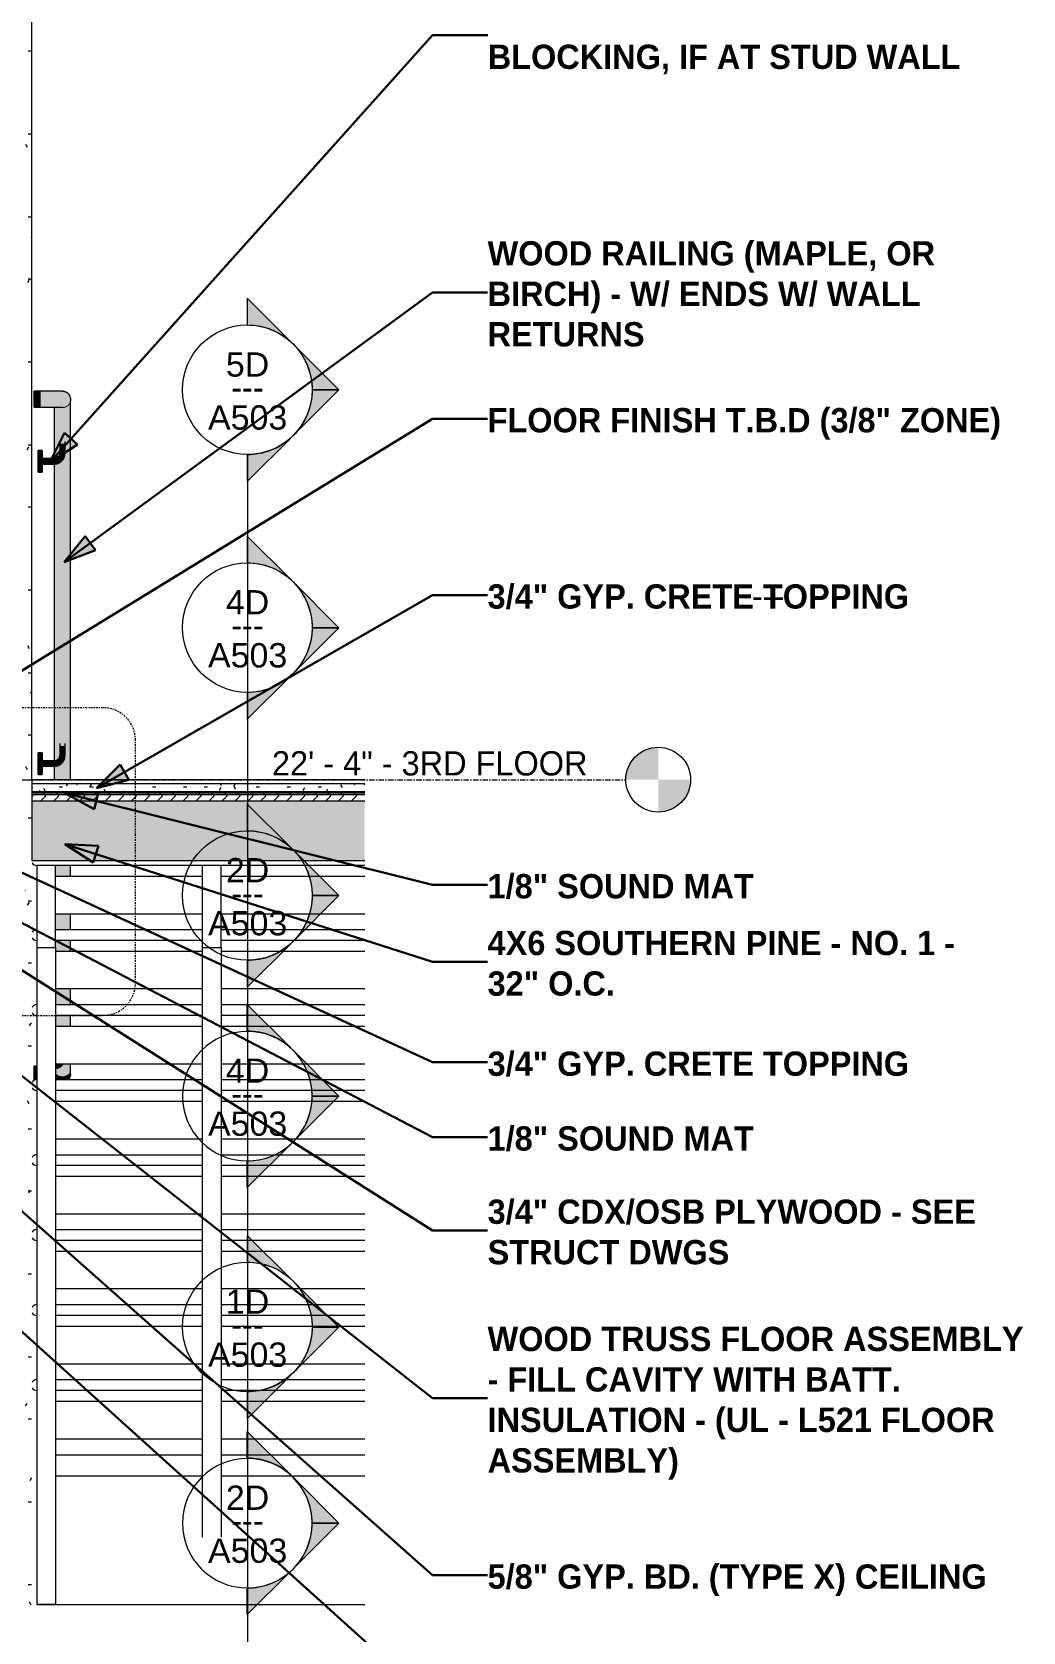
# Model space of a CAD drawing. Header units: inches. Extents: x 2469 to 3241, y -184 to 455.
# Drawn here: x 2527.9 to 2619.7, y 189 to 337.3 of the extents above; entities that cross this region are included whole.
import ezdxf

# ---------------------------------------------------------------- set-up
doc = ezdxf.new("R2010")
doc.units = ezdxf.units.IN
doc.header["$MEASUREMENT"] = 0
doc.linetypes.add('Dash Dot 3_16_', pattern=[0.3125, 0.1875, -0.0625, 0, -0.0625])
doc.linetypes.add('Grid Line 1_2_', pattern=[0.875, 0.5, -0.125, 0.125, -0.125])
for name, color, linetype, lineweight in [('0-1', 7, 'Continuous', 5), ('0-3', 55, 'Continuous', 9), ('A-ANNO-SYMB', 150, 'Continuous', 9), ('A-ANNO-SYMB-1', 150, 'Dash Dot 3_16_', 9), ('A-FLOR-1', 31, 'Continuous', 18), ('A-FLOR-2', 8, 'Continuous', 5), ('A-FLOR-3', 7, 'Continuous', 9), ('A-FLOR-HRAL-1', 254, 'Continuous', 9), ('A-FLOR-HRAL-2', 55, 'Continuous', 9), ('A-FLOR-HRAL-3', 41, 'Continuous', 9), ('A-FLOR-LEVL', 51, 'Continuous', 9), ('A-FLOR-LEVL-1', 51, 'Grid Line 1_2_', 9), ('A-FLOR-MCUT-1', 7, 'Continuous', 9), ('A-FLOR-PATT-1', 45, 'Continuous', 9), ('A-WALL-PATT-2', 45, 'Continuous', 9), ('G-ANNO-SYMB', 111, 'Continuous', 9), ('G-ANNO-TEXT', 231, 'Continuous', 30), ('G-ANNO-TEXT-1', 231, 'Continuous', 9), ('I-WALL-2', 7, 'Continuous', 9), ('S-STRS-1', 55, 'Continuous', 9)]:
    doc.layers.add(name, color=color, linetype=linetype, lineweight=lineweight)
doc.styles.add('Arial_1', font='arial.ttf', dxfattribs={"height": 2.25})
doc.styles.add('Century Gothic', font='ufonts.com_century-gothic.ttf', dxfattribs={"height": 2.25})
doc.styles.add('Century Gothic_B', font='GOTHICB.TTF', dxfattribs={"height": 2.25})
pattern_1 = [(0, (3257.106, 59.024), (7.68, 1.92), [0.317, -5.443, 0.317, -5.443, -30.72]), (0, (3257.106, 59.024), (7.68, 1.92), [-11.52, 0.317, -11.203, 0.317, -5.443, -13.44]), (0, (3257.106, 59.024), (7.68, 1.92), [-28.8, 0.317, -3.523, 0.317, -9.283]), (120, (3259.986, 59.984), (-5.502769, 5.691075), [0.317, -5.443, 0.317, -5.443, -30.72]), (120, (3259.986, 59.984), (-5.502769, 5.691075), [-11.52, 0.317, -11.203, 0.317, -5.443, -13.44]), (120, (3259.986, 59.984), (-5.502769, 5.691075), [-28.8, 0.317, -3.523, 0.317, -9.283]), (240, (3260.946, 63.824), (-2.177231, -7.611075), [0.317, -5.443, 0.317, -5.443, -30.72]), (240, (3260.946, 63.824), (-2.177231, -7.611075), [-11.52, 0.317, -11.203, 0.317, -5.443, -13.44]), (240, (3260.946, 63.824), (-2.177231, -7.611075), [-28.8, 0.317, -3.523, 0.317, -9.283])]

# ---------------------------------------------------------------- blocks, each defined once
blk = doc.blocks.new('Railing - Handrail - Bracket-2694483-WALL SECTION - WEST STAIR - SOUTH WALL')
at = {"layer": 'A-FLOR-HRAL-1'}
for points in [[(2528.81, 297.49), (2528.81, 298.49), (2528.44, 298.49), (2528.44, 297.49)], [(2529.94, 297.49), (2530.22, 297.54), (2530.48, 297.72), (2530.63, 297.96), (2530.69, 298.24), (2530.44, 298.24), (2530.42, 298.12), (2530.39, 297.99), (2530.31, 297.89), (2530.11, 297.75), (2529.94, 297.73), (2529.94, 297.53)], [(2529.94, 297.24), (2530.19, 297.27), (2530.39, 297.36), (2530.55, 297.47), (2530.62, 297.53), (2530.71, 297.62), (2530.82, 297.77), (2530.91, 297.99), (2530.93, 298.24), (2530.69, 298.24), (2530.63, 297.95), (2530.47, 297.71), (2530.22, 297.54), (2529.94, 297.49), (2529.94, 297.25)], [(2530.44, 298.24), (2530.69, 298.24), (2530.69, 299.12), (2530.56, 299.12), (2530.47, 299.08), (2530.44, 299.06), (2530.44, 299.02), (2530.44, 298.71)], [(2530.94, 298.24), (2530.93, 299.06), (2530.88, 299.09), (2530.84, 299.11), (2530.79, 299.12), (2530.73, 299.12), (2530.69, 299.12), (2530.69, 298.24), (2530.93, 298.24)], [(2528.81, 296.49), (2528.81, 297.49), (2528.44, 297.49), (2528.44, 296.49)], [(2529.94, 297.49), (2529.94, 297.74), (2528.81, 297.73), (2528.81, 297.49)], [(2528.81, 297.24), (2529.94, 297.25), (2529.94, 297.49), (2528.81, 297.49), (2528.81, 297.25)]]:
    blk.add_hatch(color=256, dxfattribs=at).paths.add_polyline_path(points, flags=0)
at = {"layer": 'A-FLOR-HRAL-2'}
for p, q in [((2528.81, 298.49), (2528.44, 298.49)), ((2528.44, 297.49), (2528.44, 298.49)), ((2528.81, 298.49), (2528.81, 297.49)), ((2530.44, 299.34), (2530.44, 298.24)), ((2530.94, 298.24), (2530.94, 299.34)), ((2528.44, 296.49), (2528.44, 297.49)), ((2528.44, 296.49), (2528.81, 296.49)), ((2529.94, 297.74), (2528.81, 297.74)), ((2528.81, 297.49), (2528.81, 296.49)), ((2528.81, 297.24), (2529.94, 297.24))]:
    blk.add_line(p, q, dxfattribs=at)
at = {"layer": 'A-FLOR-HRAL-2', "flags": 128}
for points in [[(2530.44, 298.24), (2530.44, 298.22), (2530.43, 298.2), (2530.43, 298.18), (2530.43, 298.16), (2530.43, 298.14), (2530.42, 298.12), (2530.42, 298.1), (2530.41, 298.08), (2530.4, 298.06), (2530.4, 298.04), (2530.39, 298.02), (2530.38, 298.01), (2530.37, 297.99), (2530.36, 297.97), (2530.35, 297.95), (2530.34, 297.94), (2530.33, 297.92), (2530.31, 297.91), (2530.3, 297.89), (2530.28, 297.88), (2530.27, 297.86), (2530.25, 297.85), (2530.24, 297.84), (2530.22, 297.83), (2530.21, 297.82), (2530.19, 297.81), (2530.17, 297.8), (2530.15, 297.79), (2530.14, 297.78), (2530.12, 297.77), (2530.1, 297.76), (2530.08, 297.76), (2530.06, 297.75), (2530.04, 297.75), (2530.02, 297.74), (2530, 297.74), (2529.98, 297.74), (2529.96, 297.74), (2529.94, 297.74), (2529.94, 297.74)], [(2529.94, 297.24), (2529.98, 297.24), (2530.02, 297.24), (2530.06, 297.24), (2530.1, 297.25), (2530.13, 297.26), (2530.17, 297.27), (2530.21, 297.28), (2530.25, 297.29), (2530.29, 297.3), (2530.33, 297.32), (2530.36, 297.33), (2530.4, 297.35), (2530.43, 297.37), (2530.47, 297.39), (2530.5, 297.41), (2530.53, 297.43), (2530.57, 297.46), (2530.6, 297.49), (2530.63, 297.51), (2530.65, 297.54), (2530.68, 297.57), (2530.71, 297.6), (2530.73, 297.63), (2530.76, 297.66), (2530.78, 297.7), (2530.8, 297.73), (2530.82, 297.77), (2530.84, 297.8), (2530.85, 297.84), (2530.87, 297.87), (2530.88, 297.91), (2530.89, 297.95), (2530.9, 297.99), (2530.91, 298.03), (2530.92, 298.07), (2530.93, 298.11), (2530.93, 298.15), (2530.93, 298.19), (2530.94, 298.23), (2530.94, 298.24)]]:
    blk.add_lwpolyline(points, dxfattribs=at)
blk = doc.blocks.new('Railing - Handrail - Bracket-2694481-WALL SECTION - WEST STAIR - SOUTH WALL')
at = {"layer": 'A-FLOR-HRAL-1'}
for points in [[(2528.81, 269.49), (2528.81, 270.49), (2528.44, 270.49), (2528.44, 269.49)], [(2529.94, 269.49), (2530.22, 269.54), (2530.48, 269.72), (2530.63, 269.96), (2530.69, 270.24), (2530.44, 270.24), (2530.43, 270.14), (2530.38, 269.98), (2530.31, 269.89), (2530.11, 269.75), (2529.94, 269.73), (2529.94, 269.52)], [(2529.94, 269.24), (2530.19, 269.27), (2530.39, 269.36), (2530.55, 269.47), (2530.58, 269.49), (2530.71, 269.62), (2530.82, 269.77), (2530.91, 269.99), (2530.93, 270.24), (2530.69, 270.24), (2530.62, 269.94), (2530.45, 269.69), (2530.22, 269.54), (2529.94, 269.49), (2529.94, 269.25)], [(2530.44, 270.24), (2530.69, 270.24), (2530.69, 271.12), (2530.56, 271.12), (2530.47, 271.08), (2530.44, 271.06), (2530.44, 271.02), (2530.44, 270.29)], [(2530.94, 270.24), (2530.93, 271.06), (2530.88, 271.09), (2530.84, 271.11), (2530.77, 271.12), (2530.73, 271.12), (2530.69, 271.12), (2530.69, 270.24), (2530.93, 270.24)], [(2528.81, 268.49), (2528.81, 269.49), (2528.44, 269.49), (2528.44, 268.49)], [(2529, 269.49), (2529.94, 269.49), (2529.94, 269.74), (2528.81, 269.73), (2528.81, 269.49)], [(2529, 269.24), (2529.94, 269.25), (2529.94, 269.49), (2528.81, 269.49), (2528.81, 269.24)]]:
    blk.add_hatch(color=256, dxfattribs=at).paths.add_polyline_path(points, flags=0)
at = {"layer": 'A-FLOR-HRAL-2'}
for p, q in [((2530.44, 271.34), (2530.44, 270.24)), ((2530.94, 270.24), (2530.94, 271.34)), ((2528.81, 270.49), (2528.44, 270.49)), ((2528.44, 269.49), (2528.44, 270.49)), ((2528.81, 270.49), (2528.81, 269.49)), ((2528.44, 268.49), (2528.44, 269.49)), ((2528.44, 268.49), (2528.81, 268.49)), ((2529.94, 269.74), (2528.81, 269.74)), ((2528.81, 269.49), (2528.81, 268.49)), ((2528.81, 269.24), (2529.94, 269.24))]:
    blk.add_line(p, q, dxfattribs=at)
at = {"layer": 'A-FLOR-HRAL-2', "flags": 128}
for points in [[(2530.44, 270.24), (2530.44, 270.22), (2530.43, 270.2), (2530.43, 270.18), (2530.43, 270.16), (2530.43, 270.14), (2530.42, 270.12), (2530.42, 270.1), (2530.41, 270.08), (2530.4, 270.06), (2530.4, 270.04), (2530.39, 270.02), (2530.38, 270.01), (2530.37, 269.99), (2530.36, 269.97), (2530.35, 269.95), (2530.34, 269.94), (2530.33, 269.92), (2530.31, 269.91), (2530.3, 269.89), (2530.28, 269.88), (2530.27, 269.86), (2530.25, 269.85), (2530.24, 269.84), (2530.22, 269.83), (2530.21, 269.82), (2530.19, 269.81), (2530.17, 269.8), (2530.15, 269.79), (2530.14, 269.78), (2530.12, 269.77), (2530.1, 269.76), (2530.08, 269.76), (2530.06, 269.75), (2530.04, 269.75), (2530.02, 269.74), (2530, 269.74), (2529.98, 269.74), (2529.96, 269.74), (2529.94, 269.74), (2529.94, 269.74)], [(2529.94, 269.24), (2529.98, 269.24), (2530.02, 269.24), (2530.06, 269.24), (2530.1, 269.25), (2530.13, 269.26), (2530.17, 269.27), (2530.21, 269.28), (2530.25, 269.29), (2530.29, 269.3), (2530.33, 269.32), (2530.36, 269.33), (2530.4, 269.35), (2530.43, 269.37), (2530.47, 269.39), (2530.5, 269.41), (2530.53, 269.43), (2530.57, 269.46), (2530.6, 269.49), (2530.63, 269.51), (2530.65, 269.54), (2530.68, 269.57), (2530.71, 269.6), (2530.73, 269.63), (2530.76, 269.66), (2530.78, 269.7), (2530.8, 269.73), (2530.82, 269.77), (2530.84, 269.8), (2530.85, 269.84), (2530.87, 269.87), (2530.88, 269.91), (2530.89, 269.95), (2530.9, 269.99), (2530.91, 270.03), (2530.92, 270.07), (2530.93, 270.11), (2530.93, 270.15), (2530.93, 270.19), (2530.94, 270.23), (2530.94, 270.24)]]:
    blk.add_lwpolyline(points, dxfattribs=at)
blk = doc.blocks.new('Railing - Handrail - Bracket-2694479-WALL SECTION - WEST STAIR - SOUTH WALL')
at = {"layer": 'A-FLOR-HRAL-1'}
for points in [[(2530.06, 241.51), (2530.22, 241.54), (2530.39, 241.66), (2530.06, 241.66), (2530.06, 241.52)], [(2530.06, 241.25), (2530.19, 241.27), (2530.39, 241.36), (2530.55, 241.47), (2530.58, 241.49), (2530.74, 241.66), (2530.39, 241.66), (2530.22, 241.54), (2530.06, 241.51), (2530.06, 241.26)]]:
    blk.add_hatch(color=256, dxfattribs=at).paths.add_polyline_path(points, flags=0)
at = {"layer": 'A-FLOR-HRAL-2', "flags": 128}
blk.add_lwpolyline([(2530.06, 241.24), (2530.1, 241.25), (2530.13, 241.26), (2530.17, 241.27), (2530.21, 241.28), (2530.25, 241.29), (2530.29, 241.3), (2530.33, 241.32), (2530.36, 241.33), (2530.4, 241.35), (2530.43, 241.37), (2530.47, 241.39), (2530.5, 241.41), (2530.53, 241.43), (2530.57, 241.46), (2530.6, 241.49), (2530.63, 241.51), (2530.65, 241.54), (2530.68, 241.57), (2530.71, 241.6), (2530.73, 241.63), (2530.75, 241.66)], dxfattribs=at)
blk = doc.blocks.new('Railing - Railing-2690867-WALL SECTION - WEST STAIR - SOUTH WALL')
for name in ['Railing - Handrail - Bracket-2694483-WALL SECTION - WEST STAIR - SOUTH WALL', 'Railing - Handrail - Bracket-2694481-WALL SECTION - WEST STAIR - SOUTH WALL', 'Railing - Handrail - Bracket-2694479-WALL SECTION - WEST STAIR - SOUTH WALL']:
    blk.add_blockref(name, (0, 0))
blk = doc.blocks.new('Top Rail Type - Top Rail_Internal_-2690868-WALL SECTION - WEST STAIR - SOUTH WALL')
at = {"layer": 'A-FLOR-HRAL-3'}
for points in [[(2528.06, 303.25), (2528.69, 303.25), (2528.69, 304), (2528.06, 303.99), (2528.06, 303.44)], [(2531.11, 303.25), (2531.44, 303.25), (2531.39, 303.48), (2531.31, 303.66), (2531.2, 303.79), (2531.03, 303.91), (2530.88, 303.97), (2530.67, 304), (2530, 304), (2528.69, 304), (2528.69, 303.25), (2531.05, 303.25)], [(2528.69, 302.5), (2528.69, 303.25), (2528.06, 303.25), (2528.06, 302.5)], [(2530.69, 302.5), (2530.9, 302.54), (2531.09, 302.62), (2531.23, 302.74), (2531.34, 302.89), (2531.41, 303.06), (2531.44, 303.25), (2528.69, 303.25), (2528.69, 302.5), (2530.67, 302.5)], [(2530.69, 302.42), (2530.88, 302.44), (2531.09, 302.53), (2531.24, 302.63), (2531.35, 302.76), (2531.42, 302.93), (2531.44, 303.12), (2531.44, 303.25), (2531.41, 303.06), (2531.32, 302.85), (2531.21, 302.71), (2531.05, 302.6), (2530.88, 302.53), (2530.64, 302.5), (2530.33, 302.5), (2530.49, 302.44), (2530.59, 302.43)], [(2528.06, 240.72), (2528.31, 240.72), (2528.31, 241.47), (2528.06, 241.47), (2528.06, 240.92)], [(2528.06, 240.14), (2528.18, 240.19), (2528.31, 240.21), (2528.31, 240.72), (2528.06, 240.72), (2528.06, 240.18)], [(2530.61, 240.21), (2531.23, 240.21), (2531.35, 240.38), (2531.41, 240.53), (2531.44, 240.74), (2531.43, 241.09), (2531.41, 240.98), (2531.34, 240.83), (2531.22, 240.7), (2531.05, 240.6), (2530.88, 240.54), (2530.69, 240.51), (2530.49, 240.54), (2530.31, 240.6), (2530.16, 240.7), (2530.06, 240.8), (2530.06, 240.32), (2530.16, 240.21), (2530.59, 240.21)], [(2530.1, 240.21), (2530.14, 240.21), (2530.06, 240.32), (2530.06, 240.21), (2530.07, 240.21)]]:
    blk.add_hatch(color=256, dxfattribs=at).paths.add_polyline_path(points, flags=0)
h = blk.add_hatch(color=256, dxfattribs=at)
h.paths.add_polyline_path([(2530.69, 248.61), (2530.69, 247.16), (2530.73, 247.16), (2530.88, 247.17), (2531.06, 247.24), (2531.22, 247.34), (2531.34, 247.47), (2531.41, 247.62), (2531.44, 247.79), (2531.44, 248.61), (2530.69, 248.61)], flags=0)
h.paths.add_polyline_path([(2530.69, 247.16), (2530.69, 248.61), (2530.06, 248.61), (2530.06, 247.44), (2530.16, 247.34), (2530.31, 247.24), (2530.49, 247.17), (2530.64, 247.16)], flags=0)
h.paths.add_polyline_path([(2530.16, 252.11), (2531.44, 252.11), (2531.43, 253.11), (2530.06, 253.11), (2530.06, 252.11)], flags=0)
h.paths.add_polyline_path([(2530.71, 254.11), (2531.44, 254.11), (2531.43, 255.55), (2530.06, 255.55), (2530.06, 254.11), (2530.69, 254.11)], flags=0)
h.paths.add_polyline_path([(2531.41, 259.05), (2531.44, 259.05), (2531.43, 260.05), (2530.06, 260.05), (2530.06, 259.05), (2531.35, 259.05)], flags=0)
h.paths.add_polyline_path([(2530.76, 268), (2531.44, 268), (2531.43, 303.01), (2531.4, 302.87), (2531.32, 302.72), (2531.2, 302.6), (2531.05, 302.5), (2530.88, 302.44), (2530.69, 302.42), (2530.49, 302.44), (2530.31, 302.5), (2529.94, 302.5), (2529.94, 297.74), (2530.13, 297.76), (2530.34, 297.93), (2530.39, 297.99), (2530.43, 298.14), (2530.44, 298.24), (2530.44, 299.06), (2530.49, 299.09), (2530.51, 299.1), (2530.56, 299.12), (2530.67, 299.12), (2530.87, 299.1), (2530.93, 299.06), (2530.94, 299.02), (2530.93, 298.17), (2530.89, 297.96), (2530.82, 297.77), (2530.67, 297.58), (2530.53, 297.45), (2530.37, 297.34), (2530.14, 297.26), (2529.94, 297.24), (2529.95, 269.74), (2530.13, 269.76), (2530.34, 269.93), (2530.39, 269.99), (2530.43, 270.14), (2530.44, 270.29), (2530.44, 271.06), (2530.49, 271.09), (2530.51, 271.1), (2530.58, 271.12), (2530.62, 271.13), (2530.86, 271.1), (2530.93, 271.06), (2530.94, 271.02), (2530.93, 270.17), (2530.89, 269.96), (2530.81, 269.76), (2530.67, 269.58), (2530.53, 269.45), (2530.37, 269.34), (2530.16, 269.26), (2529.94, 269.24), (2529.95, 268), (2530.69, 268)], flags=0)
h = blk.add_hatch(color=256, dxfattribs=at)
h.paths.add_polyline_path([(2530.69, 240.51), (2530.88, 240.54), (2531.06, 240.6), (2531.22, 240.7), (2531.34, 240.83), (2531.41, 240.98), (2531.44, 241.15), (2531.43, 241.66), (2530.74, 241.66), (2530.67, 241.58), (2530.53, 241.45), (2530.37, 241.34), (2530.16, 241.26), (2530.06, 241.25), (2530.06, 240.8), (2530.19, 240.68), (2530.31, 240.6), (2530.49, 240.54)], flags=0)
h.paths.add_polyline_path([(2530.06, 245.16), (2531.44, 245.16), (2531.43, 246.16), (2530.06, 246.16), (2530.06, 245.41)], flags=0)
h.paths.add_polyline_path([(2530.06, 247.16), (2530.64, 247.16), (2530.49, 247.17), (2530.31, 247.24), (2530.16, 247.34), (2530.06, 247.44), (2530.06, 247.24)], flags=0)
h.paths.add_polyline_path([(2530.83, 247.16), (2531.44, 247.16), (2531.44, 247.79), (2531.41, 247.62), (2531.34, 247.47), (2531.22, 247.34), (2531.06, 247.24), (2530.88, 247.17), (2530.73, 247.16)], flags=0)
at = {"layer": 'A-FLOR-HRAL-2'}
for p, q in [((2528.69, 304), (2528.06, 304)), ((2528.06, 303.25), (2528.06, 304)), ((2528.06, 302.5), (2528.06, 303.25)), ((2528.06, 302.5), (2528.69, 302.5)), ((2529.94, 302.5), (2529.94, 297.74)), ((2531.44, 268), (2531.44, 303.06)), ((2529.94, 297.24), (2529.94, 269.74)), ((2529.94, 269.24), (2529.94, 268)), ((2531.44, 259.05), (2531.44, 260.05)), ((2531.44, 254.11), (2531.44, 255.55)), ((2531.44, 252.11), (2531.44, 253.11)), ((2531.44, 247.79), (2531.44, 248.61)), ((2531.44, 247.16), (2531.44, 247.79)), ((2531.44, 245.16), (2531.44, 246.16)), ((2531.44, 241.15), (2531.44, 241.66)), ((2528.31, 241.47), (2528.06, 241.47)), ((2528.06, 240.72), (2528.06, 241.47)), ((2528.06, 240.14), (2528.06, 240.72))]:
    blk.add_line(p, q, dxfattribs=at)
at = {"layer": 'A-FLOR-HRAL-2', "flags": 128}
for points in [[(2530.69, 304), (2530.68, 304), (2530.68, 304), (2530.67, 304), (2530.66, 304), (2530.65, 304), (2530.63, 304), (2530.61, 304), (2530.58, 304), (2530.56, 304), (2530.53, 304), (2530.5, 304), (2530.46, 304), (2530.42, 304), (2530.38, 304), (2530.34, 304), (2530.29, 304), (2530.24, 304), (2530.19, 304), (2530.14, 304), (2530.08, 304), (2530.02, 304), (2529.96, 304), (2529.9, 304), (2529.83, 304), (2529.77, 304), (2529.7, 304), (2529.63, 304), (2529.56, 304), (2529.48, 304), (2529.41, 304), (2529.34, 304), (2529.26, 304), (2529.18, 304), (2529.1, 304), (2529.03, 304), (2528.95, 304), (2528.87, 304), (2528.79, 304), (2528.71, 304), (2528.69, 304)], [(2530.68, 304), (2530.71, 304), (2530.74, 304), (2530.77, 304), (2530.8, 303.99), (2530.83, 303.99), (2530.86, 303.98), (2530.89, 303.97), (2530.91, 303.96), (2530.94, 303.95), (2530.97, 303.94), (2531, 303.93), (2531.03, 303.92), (2531.05, 303.9), (2531.08, 303.89), (2531.1, 303.87), (2531.13, 303.86), (2531.15, 303.84), (2531.17, 303.82), (2531.2, 303.8), (2531.22, 303.78), (2531.24, 303.76), (2531.26, 303.73), (2531.28, 303.71), (2531.3, 303.69), (2531.31, 303.66), (2531.33, 303.64), (2531.34, 303.61), (2531.36, 303.58), (2531.37, 303.56), (2531.38, 303.53), (2531.39, 303.5), (2531.4, 303.47), (2531.41, 303.45)], [(2528.69, 302.5), (2528.77, 302.5), (2528.85, 302.5), (2528.93, 302.5), (2529, 302.5), (2529.08, 302.5), (2529.16, 302.5), (2529.24, 302.5), (2529.32, 302.5), (2529.39, 302.5), (2529.47, 302.5), (2529.54, 302.5), (2529.61, 302.5), (2529.68, 302.5), (2529.75, 302.5), (2529.82, 302.5), (2529.88, 302.5), (2529.94, 302.5), (2530.01, 302.5), (2530.06, 302.5), (2530.12, 302.5), (2530.18, 302.5), (2530.23, 302.5), (2530.28, 302.5), (2530.32, 302.5), (2530.37, 302.5), (2530.41, 302.5), (2530.45, 302.5), (2530.49, 302.5), (2530.52, 302.5), (2530.55, 302.5), (2530.58, 302.5), (2530.6, 302.5), (2530.62, 302.5), (2530.64, 302.5), (2530.66, 302.5), (2530.67, 302.5), (2530.68, 302.5), (2530.68, 302.5), (2530.69, 302.5), (2530.69, 302.5)], [(2531.41, 303.44), (2531.42, 303.41), (2531.42, 303.39), (2531.43, 303.36), (2531.43, 303.33), (2531.43, 303.3), (2531.44, 303.27), (2531.44, 303.25)], [(2531.44, 303.25), (2531.44, 303.24), (2531.44, 303.23), (2531.44, 303.23), (2531.44, 303.21), (2531.44, 303.2), (2531.44, 303.19), (2531.44, 303.17), (2531.44, 303.15), (2531.44, 303.13), (2531.44, 303.11), (2531.44, 303.08), (2531.44, 303.06), (2531.44, 303.06)], [(2531.44, 240.72), (2531.44, 240.69), (2531.43, 240.66), (2531.43, 240.63), (2531.43, 240.6), (2531.42, 240.57), (2531.41, 240.55), (2531.41, 240.52), (2531.4, 240.49), (2531.39, 240.46), (2531.38, 240.43), (2531.36, 240.4), (2531.35, 240.38), (2531.34, 240.35), (2531.32, 240.33), (2531.31, 240.3), (2531.29, 240.28), (2531.27, 240.25), (2531.25, 240.23), (2531.23, 240.21)], [(2531.44, 240.72), (2531.44, 240.73), (2531.44, 240.73), (2531.44, 240.74), (2531.44, 240.76), (2531.44, 240.78), (2531.44, 240.8), (2531.44, 240.83), (2531.44, 240.86), (2531.44, 240.9), (2531.44, 240.94), (2531.44, 240.99), (2531.44, 241.03), (2531.44, 241.09), (2531.44, 241.14), (2531.44, 241.15)]]:
    blk.add_lwpolyline(points, dxfattribs=at)
blk = doc.blocks.new('CTR - 1st Phase -Stairs _ Elevators_rvt-1-WALL SECTION - WEST STAIR - SOUTH WALL')
at = {"layer": 'A-FLOR-1'}
blk.add_hatch(color=256, dxfattribs=at).paths.add_polyline_path([(2558.7, 260.5), (2558.7, 266), (2527.87, 266), (2527.87, 260.5), (2542.31, 260.5)], flags=0)
at = {"layer": 'A-FLOR-2'}
blk.add_hatch(color=256, dxfattribs=at).paths.add_polyline_path([(2558.7, 266.75), (2558.7, 266.87), (2527.87, 266.87), (2527.87, 266.75), (2542.31, 266.75)], flags=0)
at = {"layer": 'A-FLOR-PATT-1'}
h = blk.add_hatch(dxfattribs=at)
h.set_pattern_fill('FP_3', color=256, style=0, pattern_type=2)
h.set_pattern_definition([(0, (3257.106, 59.024), (3.84, 0.96), [0.317, -2.563, 0.317, -2.563, -15.36]), (0, (3257.106, 59.024), (3.84, 0.96), [-5.76, 0.317, -5.443, 0.317, -2.563, -6.72]), (0, (3257.106, 59.024), (3.84, 0.96), [-14.4, 0.317, -1.603, 0.317, -4.483]), (120, (3258.546, 59.504), (-2.7513844, 2.8455376), [0.317, -2.563, 0.317, -2.563, -15.36]), (120, (3258.546, 59.504), (-2.7513844, 2.8455376), [-5.76, 0.317, -5.443, 0.317, -2.563, -6.72]), (120, (3258.546, 59.504), (-2.7513844, 2.8455376), [-14.4, 0.317, -1.603, 0.317, -4.483]), (240, (3259.026, 61.424), (-1.0886156, -3.8055376), [0.317, -2.563, 0.317, -2.563, -15.36]), (240, (3259.026, 61.424), (-1.0886156, -3.8055376), [-5.76, 0.317, -5.443, 0.317, -2.563, -6.72]), (240, (3259.026, 61.424), (-1.0886156, -3.8055376), [-14.4, 0.317, -1.603, 0.317, -4.483])])
h.paths.add_polyline_path([(2542.31, 266.87), (2558.7, 266.87), (2558.7, 267.62), (2527.87, 267.62), (2527.87, 266.87), (2534.12, 266.87)], flags=0)
h = blk.add_hatch(dxfattribs=at)
h.set_pattern_fill('FP_4', color=256, style=0, pattern_type=2)
h.set_pattern_definition([(0, (3257.106, 59.024), (0, 1.2), []), (315, (3257.106, 59.024), (1.1992531, 0), [1.696, -1.696]), (45, (3257.106, 59.024), (1.1992531, 0), [1.696, -1.696])])
h.paths.add_polyline_path([(2530.03, 266), (2558.7, 266), (2558.7, 266.75), (2527.87, 266.75), (2527.87, 266), (2528.31, 266)], flags=0)
at = {"layer": 'A-WALL-PATT-2'}
h = blk.add_hatch(dxfattribs=at)
h.set_pattern_fill('FP_5', color=256, style=0, pattern_type=2)
h.set_pattern_definition(pattern_1)
h.paths.add_polyline_path([(2527.87, 268), (2527.87, 402.33), (2527.25, 402.33), (2527.25, 268)], flags=0)
h = blk.add_hatch(dxfattribs=at)
h.set_pattern_fill('FP_5', color=256, style=0, pattern_type=2)
h.set_pattern_definition(pattern_1)
h.paths.add_polyline_path([(2527.87, 136), (2527.87, 268), (2527.25, 268), (2527.25, 136)], flags=0)
at = {"layer": 'A-FLOR-3'}
for p, q in [((2558.7, 268), (2527.87, 268)), ((2527.87, 268), (2527.87, 260.5)), ((2527.87, 260.5), (2558.7, 260.5))]:
    blk.add_line(p, q, dxfattribs=at)
at = {"layer": 'A-FLOR-MCUT-1'}
for p, q in [((2558.7, 267.62), (2527.87, 267.62)), ((2558.7, 266.87), (2527.87, 266.87)), ((2558.7, 266.75), (2527.87, 266.75)), ((2558.7, 266), (2527.87, 266))]:
    blk.add_line(p, q, dxfattribs=at)
at = {"layer": 'I-WALL-2'}
for p, q in [((2527.87, 268), (2527.87, 402.33)), ((2518.37, 268), (2527.87, 268))]:
    blk.add_line(p, q, dxfattribs=at)
at = {"layer": 'S-STRS-1'}
for p, q in [((2528.31, 260.05), (2528.31, 252.45)), ((2558.7, 260.05), (2528.31, 260.05)), ((2530.06, 252.45), (2530.06, 260.05)), ((2543.64, 260.05), (2543.64, 252.45)), ((2545.39, 252.45), (2545.39, 260.05)), ((2530.06, 259.05), (2543.64, 259.05)), ((2545.39, 259.05), (2558.7, 259.05)), ((2543.64, 255.55), (2530.06, 255.55)), ((2558.7, 255.55), (2545.39, 255.55)), ((2530.06, 254.11), (2543.64, 254.11)), ((2545.39, 254.11), (2558.7, 254.11)), ((2528.31, 252.45), (2530.06, 252.45)), ((2528.31, 252.45), (2528.31, 246.45)), ((2543.64, 253.11), (2530.06, 253.11)), ((2530.06, 252.45), (2530.06, 191.6)), ((2530.06, 252.11), (2543.64, 252.11)), ((2543.64, 252.45), (2545.39, 252.45)), ((2543.64, 252.45), (2543.64, 197.82)), ((2558.7, 253.11), (2545.39, 253.11)), ((2545.39, 252.45), (2545.39, 197.82)), ((2545.39, 252.11), (2558.7, 252.11)), ((2543.64, 248.61), (2530.06, 248.61)), ((2558.7, 248.61), (2545.39, 248.61)), ((2528.31, 246.45), (2528.31, 239.5)), ((2530.06, 247.16), (2543.64, 247.16)), ((2543.64, 246.16), (2530.06, 246.16)), ((2545.39, 247.16), (2558.7, 247.16)), ((2558.7, 246.16), (2545.39, 246.16)), ((2530.06, 245.16), (2543.64, 245.16)), ((2545.39, 245.16), (2558.7, 245.16)), ((2543.64, 241.66), (2530.06, 241.66)), ((2558.7, 241.66), (2545.39, 241.66)), ((2530.06, 240.21), (2543.64, 240.21)), ((2545.39, 240.21), (2558.7, 240.21)), ((2528.31, 239.5), (2528.31, 232.56)), ((2543.64, 239.21), (2530.06, 239.21)), ((2558.7, 239.21), (2545.39, 239.21)), ((2530.06, 238.21), (2543.64, 238.21)), ((2545.39, 238.21), (2558.7, 238.21)), ((2543.64, 234.71), (2530.06, 234.71)), ((2558.7, 234.71), (2545.39, 234.71)), ((2530.06, 233.26), (2543.64, 233.26)), ((2545.39, 233.26), (2558.7, 233.26)), ((2528.31, 232.56), (2528.31, 225.61)), ((2543.64, 232.26), (2530.06, 232.26)), ((2530.06, 231.26), (2543.64, 231.26)), ((2558.7, 232.26), (2545.39, 232.26)), ((2545.39, 231.26), (2558.7, 231.26)), ((2543.64, 227.76), (2530.06, 227.76)), ((2558.7, 227.76), (2545.39, 227.76)), ((2528.31, 225.61), (2528.31, 218.66)), ((2530.06, 226.32), (2543.64, 226.32)), ((2543.64, 225.32), (2530.06, 225.32)), ((2545.39, 226.32), (2558.7, 226.32)), ((2558.7, 225.32), (2545.39, 225.32)), ((2530.06, 224.32), (2543.64, 224.32)), ((2545.39, 224.32), (2558.7, 224.32)), ((2543.64, 220.82), (2530.06, 220.82)), ((2530.06, 219.37), (2543.64, 219.37)), ((2558.7, 220.82), (2545.39, 220.82)), ((2545.39, 219.37), (2558.7, 219.37)), ((2528.31, 218.66), (2528.31, 211.72)), ((2543.64, 218.37), (2530.06, 218.37)), ((2558.7, 218.37), (2545.39, 218.37)), ((2530.06, 217.37), (2543.64, 217.37)), ((2545.39, 217.37), (2558.7, 217.37)), ((2543.64, 213.87), (2530.06, 213.87)), ((2558.7, 213.87), (2545.39, 213.87)), ((2530.06, 212.42), (2543.64, 212.42)), ((2545.39, 212.42), (2558.7, 212.42)), ((2528.31, 211.72), (2528.31, 204.77)), ((2543.64, 211.42), (2530.06, 211.42)), ((2558.7, 211.42), (2545.39, 211.42)), ((2530.06, 210.42), (2543.64, 210.42)), ((2545.39, 210.42), (2558.7, 210.42)), ((2543.64, 206.92), (2530.06, 206.92)), ((2558.7, 206.92), (2545.39, 206.92)), ((2528.31, 204.77), (2528.31, 197.82)), ((2530.06, 205.47), (2543.64, 205.47)), ((2545.39, 205.47), (2558.7, 205.47)), ((2543.64, 203.47), (2530.06, 203.47)), ((2558.7, 203.47), (2545.39, 203.47)), ((2528.31, 197.82), (2528.31, 196.87)), ((2528.31, 196.87), (2528.31, 191.6)), ((2528.31, 191.6), (2530.06, 191.6)), ((2530.06, 191.6), (2528.31, 191.6)), ((2530.06, 191.6), (2558.7, 191.6))]:
    blk.add_line(p, q, dxfattribs=at)
for centre, start, end in [((2528.31, 260.55), 210, 270), ((2528.31, 253.61), 90, 150), ((2528.31, 253.61), 210, 270), ((2528.31, 246.66), 90, 150), ((2528.31, 246.66), 210, 270), ((2528.31, 239.71), 90, 150), ((2528.31, 239.71), 210, 270), ((2528.31, 232.76), 90, 150), ((2528.31, 232.76), 210, 270), ((2528.31, 225.82), 90, 150), ((2528.31, 225.82), 210, 270), ((2528.31, 218.87), 90, 150), ((2528.31, 218.87), 210, 270), ((2528.31, 211.92), 90, 150), ((2528.31, 211.92), 210, 270)]:
    blk.add_arc(centre, 0.5, start, end, dxfattribs=at)
at = {"layer": '0-3'}
for name in ['Top Rail Type - Top Rail_Internal_-2690868-WALL SECTION - WEST STAIR - SOUTH WALL', 'Railing - Railing-2690867-WALL SECTION - WEST STAIR - SOUTH WALL']:
    blk.add_blockref(name, (0, 0), dxfattribs=at)
blk = doc.blocks.new('Level - Level Head - Circle-50818-WALL SECTION - WEST STAIR - SOUTH WALL')
at = {"layer": 'A-FLOR-LEVL'}
h = blk.add_hatch(color=256, dxfattribs=at)
edge = h.paths.add_edge_path(flags=0)
edge.add_line((2585.88, 0), (2582.88, 0))
edge.add_arc((2585.88, 0), 3, 90, 180, ccw=False)
edge.add_line((2585.88, 3), (2585.88, 0))
h = blk.add_hatch(color=256, dxfattribs=at)
edge = h.paths.add_edge_path(flags=0)
edge.add_line((2585.88, -3), (2585.88, 0))
edge.add_line((2585.88, 0), (2588.88, 0))
edge.add_arc((2585.88, 0), 3, 270, 360, ccw=False)
blk.add_circle((2585.88, 0), 3, dxfattribs=at)
blk = doc.blocks.new('Section - Section Head - Filled-22785-WALL SECTION - WEST STAIR - SOUTH WALL')
at = {"layer": 'G-ANNO-SYMB'}
h = blk.add_hatch(color=256, dxfattribs=at)
edge = h.paths.add_edge_path(flags=0)
edge.add_line((2551.85, 145), (2547.82, 149.03))
edge.add_line((2547.82, 149.03), (2547.82, 146.55))
edge.add_arc((2547.82, 140.54), 6.01, 47.9216, 90, ccw=False)
h = blk.add_hatch(color=256, dxfattribs=at)
edge = h.paths.add_edge_path(flags=0)
edge.add_arc((2547.82, 140.54), 6, 0, 45, ccw=False)
edge.add_line((2553.82, 140.54), (2556.31, 140.54))
edge.add_line((2556.31, 140.54), (2552.06, 144.78))
h = blk.add_hatch(color=256, dxfattribs=at)
edge = h.paths.add_edge_path(flags=0)
edge.add_line((2552.06, 136.3), (2556.31, 140.54))
edge.add_line((2556.31, 140.54), (2553.82, 140.54))
edge.add_arc((2547.82, 140.54), 6, 315, 360, ccw=False)
h = blk.add_hatch(color=256, dxfattribs=at)
edge = h.paths.add_edge_path(flags=0)
edge.add_arc((2547.82, 140.54), 6.01, 270, 312.0784, ccw=False)
edge.add_line((2547.82, 134.53), (2547.82, 132.06))
edge.add_line((2547.82, 132.06), (2551.85, 136.08))
for p, q in [((2547.82, 146.55), (2547.82, 149.03)), ((2547.82, 149.03), (2551.85, 145)), ((2552.06, 144.78), (2556.31, 140.54)), ((2556.31, 140.54), (2552.06, 136.3)), ((2553.82, 140.54), (2556.31, 140.54)), ((2556.31, 140.54), (2553.82, 140.54)), ((2551.85, 136.08), (2547.82, 132.06)), ((2547.82, 132.06), (2547.82, 134.53))]:
    blk.add_line(p, q, dxfattribs=at)
for centre, radius, start, end in [((2547.82, 140.53), 6, 90, 270), ((2547.82, 140.54), 6.01, 47.9216, 90), ((2547.82, 140.53), 6, 270, 90), ((2547.82, 140.54), 6, 360, 45), ((2547.82, 140.54), 6, 315, 360), ((2547.82, 140.54), 6.01, 270, 312.0784)]:
    blk.add_arc(centre, radius, start, end, dxfattribs=at)
blk = doc.blocks.new('Section - Callout Head-565430-WALL SECTION - WEST STAIR - SOUTH WALL')
at = {"layer": 'A-ANNO-SYMB'}
for start, end in [(0, 180), (180, 360)]:
    blk.add_arc((2505.59, 284.74), 6, start, end, dxfattribs=at)
at = {"layer": 'A-ANNO-SYMB', "insert": (2594.56, 286.15), "char_height": 2.25, "width": 3.8632, "attachment_point": 1, "style": 'Century Gothic'}
blk.add_mtext('---', dxfattribs=at)

msp = doc.modelspace()

# ---------------------------------------------------------------- hatches: boundary and pattern name
at = {"layer": 'G-ANNO-TEXT'}
for points in [[(2529.496215, 297.350576), (2532.096477, 299.049048), (2530.898872, 300.121627)], [(2530.860389, 288.139644), (2533.755268, 289.264742), (2532.804879, 290.561447)], [(2533.84885, 267.200266), (2536.850146, 267.999262), (2536.04855, 269.392865)], [(2530.918473, 266.762786), (2533.634001, 265.255444), (2534.02386, 266.815153)], [(2530.918473, 262.012786), (2533.530729, 260.332818), (2534.020737, 261.864019)]]:
    msp.add_hatch(color=256, dxfattribs=at).paths.add_polyline_path(points, flags=0)

# ---------------------------------------------------------------- linework, layer by layer
at = {"layer": 'A-ANNO-SYMB-1'}
for p, q in [((2534.45515, 274.660844), (2523.76011, 274.660844)), ((2537.45515, 249.16123), (2537.45515, 271.660844)), ((2523.76011, 246.16123), (2534.45515, 246.16123))]:
    msp.add_line(p, q, dxfattribs=at)
for centre, start, end in [((2534.45515, 271.660844), 0, 90), ((2534.45515, 249.16123), 270, 0)]:
    msp.add_arc(centre, 3, start, end, dxfattribs=at)
at = {"layer": 'A-FLOR-LEVL-1'}
msp.add_line((2468.975054, 268), (2582.881326, 268), dxfattribs=at)
at = {"layer": 'G-ANNO-SYMB'}
for p, q in [((2547.821198, 298.109628), (2547.821198, 146.540329)), ((2547.821198, 276.079581), (2547.821198, 244.692474)), ((2547.821198, 251.262196), (2547.821198, 205.132522)), ((2547.821198, 211.293505), (2547.821198, 176.077956))]:
    msp.add_line(p, q, dxfattribs=at)
at = {"layer": 'G-ANNO-TEXT'}
for p, q in [((2529.496215, 297.350576), (2564.974239, 336.964137)), ((2564.974239, 336.964137), (2570.089248, 336.964137)), ((2530.860389, 288.139644), (2564.961237, 313.133051)), ((2564.961237, 313.133051), (2570.076246, 313.133051)), ((2510.385613, 267.979928), (2564.961237, 301.422169)), ((2564.961237, 301.422169), (2570.076246, 301.422169)), ((2530.898872, 300.121627), (2529.496215, 297.350576)), ((2532.096477, 299.049048), (2530.898872, 300.121627)), ((2529.496215, 297.350576), (2532.096477, 299.049048)), ((2532.804879, 290.561447), (2530.860389, 288.139644)), ((2533.755268, 289.264742), (2532.804879, 290.561447)), ((2530.860389, 288.139644), (2533.755268, 289.264742)), ((2533.84885, 267.200266), (2564.961237, 285.096006)), ((2564.961237, 285.096006), (2570.076246, 285.096006)), ((2536.04855, 269.392865), (2533.84885, 267.200266)), ((2536.850146, 267.999262), (2536.04855, 269.392865)), ((2503.76282, 266.801843), (2564.961237, 234.889737)), ((2510.119957, 267.14909), (2564.961237, 241.815692)), ((2534.02386, 266.815153), (2530.918473, 266.762786)), ((2533.634001, 265.255444), (2534.02386, 266.815153)), ((2533.84885, 267.200266), (2536.850146, 267.999262)), ((2501.674119, 266.332995), (2564.961237, 226.230725)), ((2530.918473, 266.762786), (2533.634001, 265.255444)), ((2530.918473, 266.762786), (2564.961237, 258.253583)), ((2530.918473, 262.012786), (2533.530729, 260.332818)), ((2534.020737, 261.864019), (2530.918473, 262.012786)), ((2530.918473, 262.012786), (2564.961237, 251.118577)), ((2533.530729, 260.332818), (2534.020737, 261.864019)), ((2564.961237, 258.253583), (2570.076246, 258.253583)), ((2510.670624, 253.260377), (2564.961237, 210.691791)), ((2564.961237, 251.118577), (2570.076246, 251.118577)), ((2499.469604, 241.642615), (2564.961237, 182.569538)), ((2564.961237, 241.815692), (2570.076246, 241.815692)), ((2511.856687, 241.37946), (2564.961237, 194.303657)), ((2564.961237, 234.889737), (2570.076246, 234.889737)), ((2564.961237, 226.230725), (2570.076246, 226.230725)), ((2564.961237, 210.691791), (2570.076246, 210.691791)), ((2564.961237, 194.303657), (2570.076246, 194.303657))]:
    msp.add_line(p, q, dxfattribs=at)

# ---------------------------------------------------------------- block references
at = {"layer": '0-1'}
msp.add_blockref('CTR - 1st Phase -Stairs _ Elevators_rvt-1-WALL SECTION - WEST STAIR - SOUTH WALL', (0, 0), dxfattribs=at)
at = {"layer": 'A-ANNO-SYMB'}
msp.add_blockref('Section - Callout Head-565430-WALL SECTION - WEST STAIR - SOUTH WALL', (0, 0), dxfattribs=at)
at = {"layer": 'A-FLOR-LEVL'}
msp.add_blockref('Level - Level Head - Circle-50818-WALL SECTION - WEST STAIR - SOUTH WALL', (0, 268), dxfattribs=at)
at = {"layer": 'G-ANNO-SYMB', "extrusion": (0, 0, -1), "rotation": 180}
for p in [(0, 444.649957), (0, 422.619909), (0, 397.802524), (0, 357.833834)]:
    msp.add_blockref('Section - Section Head - Filled-22785-WALL SECTION - WEST STAIR - SOUTH WALL', p, dxfattribs=at)
at = {"layer": 'G-ANNO-SYMB'}
for p in [(0, 98.152146), (0, 58.592193)]:
    msp.add_blockref('Section - Section Head - Filled-22785-WALL SECTION - WEST STAIR - SOUTH WALL', p, dxfattribs=at)

# ---------------------------------------------------------------- texts
at = {"layer": 'A-FLOR-LEVL', "insert": (2550.10047, 270.637696), "char_height": 2.25, "width": 36.28425, "attachment_point": 1, "style": 'Century Gothic'}
msp.add_mtext('22\' - 4" - 3RD FLOOR', dxfattribs=at)
at = {"layer": 'G-ANNO-SYMB', "char_height": 2.25, "attachment_point": 1}
for s, insert, width, style in [('5D', (2545.833474, 307.586787), 4.92375, 'Arial_1'), ('---', (2546.328126, 305.460114), 3.86325, 'Century Gothic'), ('A503', (2544.17993, 302.677726), 8.9385, 'Arial_1'), ('4D', (2545.833474, 285.55674), 4.92375, 'Arial_1'), ('---', (2546.328126, 283.430066), 3.86325, 'Century Gothic'), ('A503', (2544.17993, 280.647679), 8.9385, 'Arial_1'), ('2D', (2545.833474, 260.739355), 4.92375, 'Arial_1'), ('---', (2546.328126, 258.612681), 3.86325, 'Century Gothic'), ('A503', (2544.17993, 255.830294), 8.9385, 'Arial_1'), ('4D', (2545.833474, 242.169633), 4.92375, 'Arial_1'), ('---', (2546.328126, 240.04296), 3.86325, 'Century Gothic'), ('A503', (2544.17993, 237.260572), 8.9385, 'Arial_1'), ('1D', (2545.833474, 220.770664), 4.92375, 'Arial_1'), ('---', (2546.328126, 218.643991), 3.86325, 'Century Gothic'), ('A503', (2544.17993, 215.861603), 8.9385, 'Arial_1'), ('2D', (2545.833474, 202.609681), 4.92375, 'Arial_1'), ('---', (2546.328126, 200.483007), 3.86325, 'Century Gothic'), ('A503', (2544.17993, 197.70062), 8.9385, 'Arial_1')]:
    msp.add_mtext(s, dxfattribs=dict(at, insert=insert, width=width, style=style))
at = {"layer": 'G-ANNO-TEXT-1', "char_height": 2.25, "attachment_point": 1, "style": 'Century Gothic_B'}
for s, insert, width in [('BLOCKING, IF AT STUD WALL', (2570.089248, 336.090318), 51.0555), ('WOOD RAILING (MAPLE, OR', (2570.076246, 317.884822), 51.28275), ('BIRCH) - W/ ENDS W/ WALL', (2570.076246, 314.134822), 49.46475), ('RETURNS', (2570.076246, 310.384822), 15.6045), ('FLOOR FINISH T.B.D (3/8" ZONE)', (2570.076246, 302.422759), 57.267), ('3/4" GYP. CRETE TOPPING', (2570.076246, 286.096596), 47.04075), ('1/8" SOUND MAT', (2570.076246, 259.254173), 30.98175), ('4X6 SOUTHERN PINE - NO. 1 -', (2570.076246, 253.994758), 53.40375), ('32" O.C.', (2570.076246, 250.244758), 15.22575), ('3/4" GYP. CRETE TOPPING', (2570.076246, 242.816282), 47.04075), ('1/8" SOUND MAT', (2570.076246, 235.890328), 30.98175), ('3/4" CDX/OSB PLYWOOD - SEE', (2570.076246, 229.106906), 56.2065), ('STRUCT DWGS', (2570.076246, 225.356906), 25.6035), ('WOOD TRUSS FLOOR ASSEMBLY', (2570.076246, 217.319153), 57.49425), ('- FILL CAVITY WITH BATT.', (2570.076246, 213.569153), 43.935), ('INSULATION - (UL - L521 FLOOR', (2570.076246, 209.819153), 56.43375), ('ASSEMBLY)', (2570.076246, 206.069153), 20.301), ('5/8" GYP. BD. (TYPE X) CEILING', (2570.076246, 195.304248), 56.58525)]:
    msp.add_mtext(s, dxfattribs=dict(at, insert=insert, width=width))

doc.saveas('drawing.dxf')
